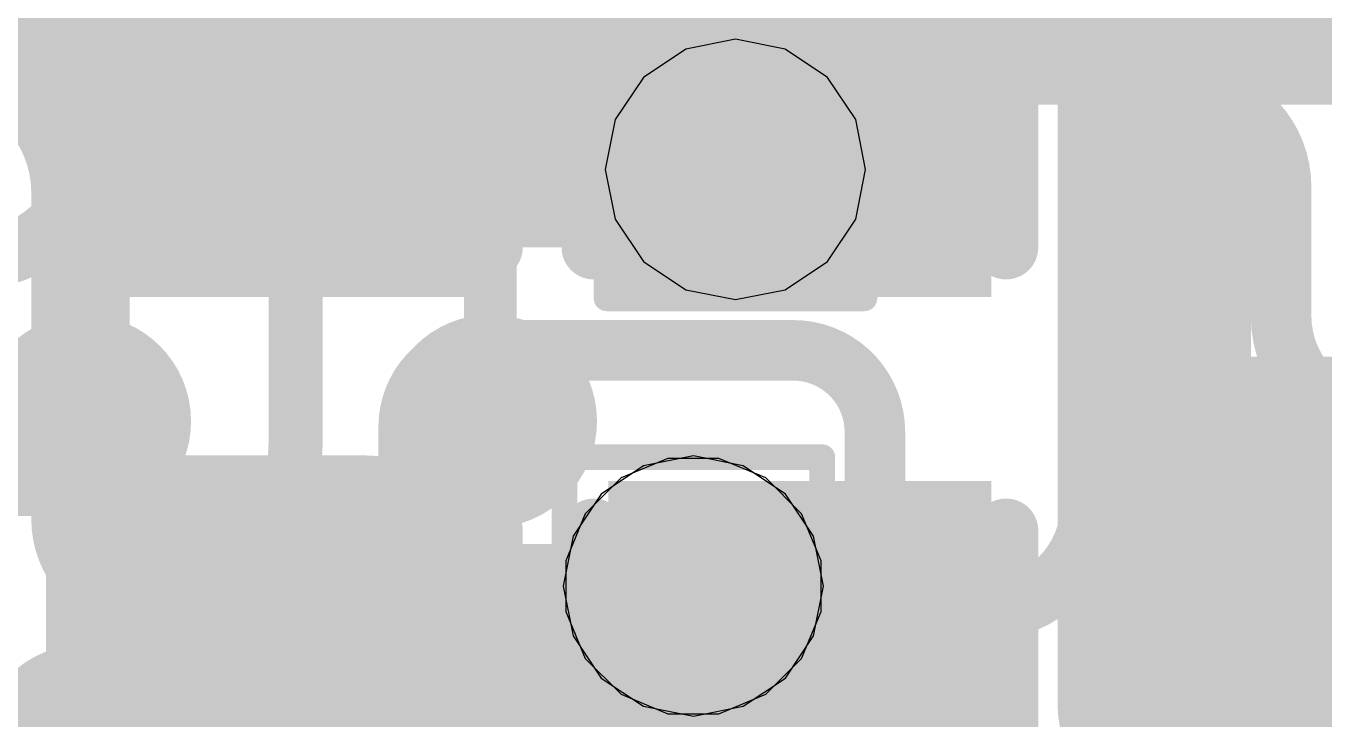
# Model space of a CAD drawing. Header units: inches. Extents: x -6 to 284, y -12 to 154.
# Drawn here: x 71.686 to 74.245, y 14.971 to 16.337 of the extents above; entities that cross this region are included whole.
import ezdxf

# ---------------------------------------------------------------- set-up
doc = ezdxf.new("R2010")
doc.units = ezdxf.units.IN
for name, color, linetype in [('Bottom Layer', 5, 'Continuous'), ('Bottom Overlay', 54, 'Continuous'), ('Bottom Paste', 16, 'Continuous'), ('Bottom Solder', 6, 'Continuous'), ('Drill Drawing', 1, 'Continuous'), ('GND-1', 16, 'Continuous'), ('GND-2', 90, 'Continuous'), ('GND-3', 216, 'Continuous'), ('GND-4', 54, 'Continuous'), ('PWR-1', 156, 'Continuous'), ('PWR-2', 130, 'Continuous'), ('Signal L1', 76, 'Continuous'), ('Signal L2', 6, 'Continuous'), ('Top Layer', 1, 'Continuous'), ('Top Overlay', 2, 'Continuous'), ('Top Paste', 8, 'Continuous'), ('Top Solder', 216, 'Continuous'), ('Via Holes', 16, 'Continuous')]:
    doc.layers.add(name, color=color, linetype=linetype)

# ---------------------------------------------------------------- blocks, each defined once
blk = doc.blocks.new('C___0402_B_103')
at = {"layer": 'Bottom Layer'}
for points in [[(-0.2413, 0.3175), (-0.2413, -0.3175), (-0.6985, -0.3175), (-0.6985, 0.3175)], [(0.6985, 0.3175), (0.6985, -0.3175), (0.2413, -0.3175), (0.2413, 0.3175)]]:
    blk.add_hatch(color=5, dxfattribs=at).paths.add_polyline_path(points)
at = {"layer": 'Bottom Paste'}
for points in [[(-0.2413, 0.3175), (-0.2413, -0.3175), (-0.6985, -0.3175), (-0.6985, 0.3175)], [(0.6985, 0.3175), (0.6985, -0.3175), (0.2413, -0.3175), (0.2413, 0.3175)]]:
    blk.add_hatch(color=16, dxfattribs=at).paths.add_polyline_path(points)
at = {"layer": 'Bottom Solder'}
for points in [[(-0.1813, 0.3775), (-0.1813, -0.3775), (-0.7585, -0.3775), (-0.7585, 0.3775)], [(0.7585, 0.3775), (0.7585, -0.3775), (0.1813, -0.3775), (0.1813, 0.3775)]]:
    blk.add_hatch(color=6, dxfattribs=at).paths.add_polyline_path(points)
at = {"layer": 'Bottom Overlay'}
for points in [[(-0.7874, -0.4064, 0.127, 0.127, 0), (-0.7874, 0.4064, 0.127, 0.127, 0)], [(-0.2794, 0.4064, 0.127, 0.127, 0), (-0.7874, 0.4064, 0.127, 0.127, 0)], [(0.7874, 0.4064, 0.127, 0.127, 0), (0.2794, 0.4064, 0.127, 0.127, 0)], [(0.7874, -0.4064, 0.127, 0.127, 0), (0.7874, 0.4064, 0.127, 0.127, 0)], [(-0.2794, -0.4064, 0.127, 0.127, 0), (-0.7874, -0.4064, 0.127, 0.127, 0)], [(0.7874, -0.4064, 0.127, 0.127, 0), (0.2794, -0.4064, 0.127, 0.127, 0)]]:
    blk.add_lwpolyline(points, format="xyseb", dxfattribs=at)
for points in [[(-0.8191, 0.4064, 0.0635, 0.0635, 1), (-0.7556, 0.4064, 0.0635, 0.0635, 1)], [(-0.8191, 0.4064, 0.0635, 0.0635, 1), (-0.7556, 0.4064, 0.0635, 0.0635, 1)], [(-0.3111, 0.4064, 0.0635, 0.0635, 1), (-0.2477, 0.4064, 0.0635, 0.0635, 1)], [(0.2477, 0.4064, 0.0635, 0.0635, 1), (0.3111, 0.4064, 0.0635, 0.0635, 1)], [(0.7556, 0.4064, 0.0635, 0.0635, 1), (0.8191, 0.4064, 0.0635, 0.0635, 1)], [(0.7556, 0.4064, 0.0635, 0.0635, 1), (0.8191, 0.4064, 0.0635, 0.0635, 1)], [(-0.8191, -0.4064, 0.0635, 0.0635, 1), (-0.7556, -0.4064, 0.0635, 0.0635, 1)], [(-0.8191, -0.4064, 0.0635, 0.0635, 1), (-0.7556, -0.4064, 0.0635, 0.0635, 1)], [(-0.3111, -0.4064, 0.0635, 0.0635, 1), (-0.2477, -0.4064, 0.0635, 0.0635, 1)], [(0.2477, -0.4064, 0.0635, 0.0635, 1), (0.3111, -0.4064, 0.0635, 0.0635, 1)], [(0.7556, -0.4064, 0.0635, 0.0635, 1), (0.8191, -0.4064, 0.0635, 0.0635, 1)], [(0.7556, -0.4064, 0.0635, 0.0635, 1), (0.8191, -0.4064, 0.0635, 0.0635, 1)]]:
    blk.add_lwpolyline(points, format="xyseb", close=True, dxfattribs=at)
blk = doc.blocks.new('C___0402_B_104')
at = {"layer": 'Bottom Layer'}
for points in [[(-0.2413, 0.3175), (-0.2413, -0.3175), (-0.6985, -0.3175), (-0.6985, 0.3175)], [(0.6985, 0.3175), (0.6985, -0.3175), (0.2413, -0.3175), (0.2413, 0.3175)]]:
    blk.add_hatch(color=5, dxfattribs=at).paths.add_polyline_path(points)
at = {"layer": 'Bottom Paste'}
for points in [[(-0.2413, 0.3175), (-0.2413, -0.3175), (-0.6985, -0.3175), (-0.6985, 0.3175)], [(0.6985, 0.3175), (0.6985, -0.3175), (0.2413, -0.3175), (0.2413, 0.3175)]]:
    blk.add_hatch(color=16, dxfattribs=at).paths.add_polyline_path(points)
at = {"layer": 'Bottom Solder'}
for points in [[(-0.1813, 0.3775), (-0.1813, -0.3775), (-0.7585, -0.3775), (-0.7585, 0.3775)], [(0.7585, 0.3775), (0.7585, -0.3775), (0.1813, -0.3775), (0.1813, 0.3775)]]:
    blk.add_hatch(color=6, dxfattribs=at).paths.add_polyline_path(points)
at = {"layer": 'Bottom Overlay'}
for points in [[(-0.7874, 0.4064, 0.127, 0.127, 0), (-0.2794, 0.4064, 0.127, 0.127, 0)], [(-0.7874, 0.4064, 0.127, 0.127, 0), (-0.7874, -0.4064, 0.127, 0.127, 0)], [(0.2794, 0.4064, 0.127, 0.127, 0), (0.7874, 0.4064, 0.127, 0.127, 0)], [(0.7874, 0.4064, 0.127, 0.127, 0), (0.7874, -0.4064, 0.127, 0.127, 0)], [(-0.7874, -0.4064, 0.127, 0.127, 0), (-0.2794, -0.4064, 0.127, 0.127, 0)], [(0.2794, -0.4064, 0.127, 0.127, 0), (0.7874, -0.4064, 0.127, 0.127, 0)]]:
    blk.add_lwpolyline(points, format="xyseb", dxfattribs=at)
for points in [[(-0.8191, 0.4064, 0.0635, 0.0635, 1), (-0.7556, 0.4064, 0.0635, 0.0635, 1)], [(-0.8191, 0.4064, 0.0635, 0.0635, 1), (-0.7556, 0.4064, 0.0635, 0.0635, 1)], [(-0.3111, 0.4064, 0.0635, 0.0635, 1), (-0.2477, 0.4064, 0.0635, 0.0635, 1)], [(0.2477, 0.4064, 0.0635, 0.0635, 1), (0.3111, 0.4064, 0.0635, 0.0635, 1)], [(0.7556, 0.4064, 0.0635, 0.0635, 1), (0.8191, 0.4064, 0.0635, 0.0635, 1)], [(0.7556, 0.4064, 0.0635, 0.0635, 1), (0.8191, 0.4064, 0.0635, 0.0635, 1)], [(-0.8191, -0.4064, 0.0635, 0.0635, 1), (-0.7556, -0.4064, 0.0635, 0.0635, 1)], [(-0.8191, -0.4064, 0.0635, 0.0635, 1), (-0.7556, -0.4064, 0.0635, 0.0635, 1)], [(-0.3111, -0.4064, 0.0635, 0.0635, 1), (-0.2477, -0.4064, 0.0635, 0.0635, 1)], [(0.2477, -0.4064, 0.0635, 0.0635, 1), (0.3111, -0.4064, 0.0635, 0.0635, 1)], [(0.7556, -0.4064, 0.0635, 0.0635, 1), (0.8191, -0.4064, 0.0635, 0.0635, 1)], [(0.7556, -0.4064, 0.0635, 0.0635, 1), (0.8191, -0.4064, 0.0635, 0.0635, 1)]]:
    blk.add_lwpolyline(points, format="xyseb", close=True, dxfattribs=at)
blk = doc.blocks.new('200_WFBGA__10_15__127')
at = {"layer": 'Top Layer'}
h = blk.add_hatch(color=1, dxfattribs=at)
edge = h.paths.add_edge_path()
edge.add_arc((-2, 6.825), 0.16, 0, 360)
h = blk.add_hatch(color=1, dxfattribs=at)
edge = h.paths.add_edge_path()
edge.add_arc((-1.1999, 6.825), 0.16, 0, 360)
h = blk.add_hatch(color=1, dxfattribs=at)
edge = h.paths.add_edge_path()
edge.add_arc((-2, 6.175), 0.16, 0, 360)
h = blk.add_hatch(color=1, dxfattribs=at)
edge = h.paths.add_edge_path()
edge.add_arc((-1.1999, 6.175), 0.16, 0, 360)
at = {"layer": 'Top Paste'}
h = blk.add_hatch(color=8, dxfattribs=at)
edge = h.paths.add_edge_path()
edge.add_arc((-2, 6.825), 0.16, 0, 360)
h = blk.add_hatch(color=8, dxfattribs=at)
edge = h.paths.add_edge_path()
edge.add_arc((-1.1999, 6.825), 0.16, 0, 360)
h = blk.add_hatch(color=8, dxfattribs=at)
edge = h.paths.add_edge_path()
edge.add_arc((-2, 6.175), 0.16, 0, 360)
h = blk.add_hatch(color=8, dxfattribs=at)
edge = h.paths.add_edge_path()
edge.add_arc((-1.1999, 6.175), 0.16, 0, 360)
at = {"layer": 'Top Solder'}
h = blk.add_hatch(color=216, dxfattribs=at)
edge = h.paths.add_edge_path()
edge.add_arc((-2, 6.825), 0.21, 0, 360)
h = blk.add_hatch(color=216, dxfattribs=at)
edge = h.paths.add_edge_path()
edge.add_arc((-1.1999, 6.825), 0.21, 0, 360)
h = blk.add_hatch(color=216, dxfattribs=at)
edge = h.paths.add_edge_path()
edge.add_arc((-2, 6.175), 0.21, 0, 360)
h = blk.add_hatch(color=216, dxfattribs=at)
edge = h.paths.add_edge_path()
edge.add_arc((-1.1999, 6.175), 0.21, 0, 360)
at = {"layer": 'Top Overlay'}
blk.add_lwpolyline([(-5.0762, 7.5762, 0.254, 0.254, 0), (5.0762, 7.5762, 0.254, 0.254, 0)], format="xyseb", dxfattribs=at)
blk = doc.blocks.new('C___0402_B_283')
at = {"layer": 'Bottom Layer'}
for points in [[(-0.2413, 0.3175), (-0.2413, -0.3175), (-0.6985, -0.3175), (-0.6985, 0.3175)], [(0.6985, 0.3175), (0.6985, -0.3175), (0.2413, -0.3175), (0.2413, 0.3175)]]:
    blk.add_hatch(color=5, dxfattribs=at).paths.add_polyline_path(points)
at = {"layer": 'Bottom Paste'}
for points in [[(-0.2413, 0.3175), (-0.2413, -0.3175), (-0.6985, -0.3175), (-0.6985, 0.3175)], [(0.6985, 0.3175), (0.6985, -0.3175), (0.2413, -0.3175), (0.2413, 0.3175)]]:
    blk.add_hatch(color=16, dxfattribs=at).paths.add_polyline_path(points)
at = {"layer": 'Bottom Solder'}
for points in [[(-0.1813, 0.3775), (-0.1813, -0.3775), (-0.7585, -0.3775), (-0.7585, 0.3775)], [(0.7585, 0.3775), (0.7585, -0.3775), (0.1813, -0.3775), (0.1813, 0.3775)]]:
    blk.add_hatch(color=6, dxfattribs=at).paths.add_polyline_path(points)
at = {"layer": 'Bottom Overlay'}
for points in [[(-0.7874, 0.4064, 0.127, 0.127, 0), (-0.7874, -0.4064, 0.127, 0.127, 0)], [(-0.2794, 0.4064, 0.127, 0.127, 0), (-0.7874, 0.4064, 0.127, 0.127, 0)], [(0.7874, 0.4064, 0.127, 0.127, 0), (0.2794, 0.4064, 0.127, 0.127, 0)], [(0.7874, 0.4064, 0.127, 0.127, 0), (0.7874, -0.4064, 0.127, 0.127, 0)], [(-0.2794, -0.4064, 0.127, 0.127, 0), (-0.7874, -0.4064, 0.127, 0.127, 0)], [(0.7874, -0.4064, 0.127, 0.127, 0), (0.2794, -0.4064, 0.127, 0.127, 0)]]:
    blk.add_lwpolyline(points, format="xyseb", dxfattribs=at)
for points in [[(-0.8191, 0.4064, 0.0635, 0.0635, 1), (-0.7556, 0.4064, 0.0635, 0.0635, 1)], [(-0.8191, 0.4064, 0.0635, 0.0635, 1), (-0.7556, 0.4064, 0.0635, 0.0635, 1)], [(-0.3111, 0.4064, 0.0635, 0.0635, 1), (-0.2477, 0.4064, 0.0635, 0.0635, 1)], [(0.2477, 0.4064, 0.0635, 0.0635, 1), (0.3111, 0.4064, 0.0635, 0.0635, 1)], [(0.7556, 0.4064, 0.0635, 0.0635, 1), (0.8191, 0.4064, 0.0635, 0.0635, 1)], [(0.7556, 0.4064, 0.0635, 0.0635, 1), (0.8191, 0.4064, 0.0635, 0.0635, 1)], [(-0.8191, -0.4064, 0.0635, 0.0635, 1), (-0.7556, -0.4064, 0.0635, 0.0635, 1)], [(-0.8191, -0.4064, 0.0635, 0.0635, 1), (-0.7556, -0.4064, 0.0635, 0.0635, 1)], [(-0.3111, -0.4064, 0.0635, 0.0635, 1), (-0.2477, -0.4064, 0.0635, 0.0635, 1)], [(0.2477, -0.4064, 0.0635, 0.0635, 1), (0.3111, -0.4064, 0.0635, 0.0635, 1)], [(0.7556, -0.4064, 0.0635, 0.0635, 1), (0.8191, -0.4064, 0.0635, 0.0635, 1)], [(0.7556, -0.4064, 0.0635, 0.0635, 1), (0.8191, -0.4064, 0.0635, 0.0635, 1)]]:
    blk.add_lwpolyline(points, format="xyseb", close=True, dxfattribs=at)

msp = doc.modelspace()

# ---------------------------------------------------------------- hatches: boundary and pattern name
at = {"layer": 'Bottom Layer'}
h = msp.add_hatch(color=5, dxfattribs=at)
edge = h.paths.add_edge_path()
edge.add_arc((73.0848, 16.0545), 0.15, 0, 360)
h = msp.add_hatch(color=5, dxfattribs=at)
edge = h.paths.add_edge_path()
edge.add_arc((73.0018, 15.2332), 0.15, 0, 360)
at = {"layer": 'GND-1'}
h = msp.add_hatch(color=16, dxfattribs=at)
edge = h.paths.add_edge_path()
edge.add_arc((73.0848, 16.0545), 0.15, 0, 360)
h = msp.add_hatch(color=16, dxfattribs=at)
edge = h.paths.add_edge_path()
edge.add_arc((73.0018, 15.2332), 0.15, 0, 360)
at = {"layer": 'GND-2'}
h = msp.add_hatch(color=90, dxfattribs=at)
edge = h.paths.add_edge_path()
edge.add_arc((73.0848, 16.0545), 0.15, 0, 360)
h = msp.add_hatch(color=90, dxfattribs=at)
edge = h.paths.add_edge_path()
edge.add_arc((73.0018, 15.2332), 0.15, 0, 360)
at = {"layer": 'GND-3'}
h = msp.add_hatch(color=216, dxfattribs=at)
edge = h.paths.add_edge_path()
edge.add_arc((73.0848, 16.0545), 0.15, 0, 360)
h = msp.add_hatch(color=216, dxfattribs=at)
edge = h.paths.add_edge_path()
edge.add_arc((73.0018, 15.2332), 0.15, 0, 360)
at = {"layer": 'GND-4'}
h = msp.add_hatch(color=54, dxfattribs=at)
edge = h.paths.add_edge_path()
edge.add_arc((73.0848, 16.0545), 0.15, 0, 360)
h = msp.add_hatch(color=54, dxfattribs=at)
edge = h.paths.add_edge_path()
edge.add_arc((73.0018, 15.2332), 0.15, 0, 360)
at = {"layer": 'PWR-1'}
h = msp.add_hatch(color=156, dxfattribs=at)
edge = h.paths.add_edge_path()
edge.add_arc((73.0848, 16.0545), 0.15, 0, 360)
h = msp.add_hatch(color=156, dxfattribs=at)
edge = h.paths.add_edge_path()
edge.add_arc((73.0018, 15.2332), 0.15, 0, 360)
at = {"layer": 'PWR-2'}
h = msp.add_hatch(color=130, dxfattribs=at)
edge = h.paths.add_edge_path()
edge.add_arc((73.0848, 16.0545), 0.15, 0, 360)
h = msp.add_hatch(color=130, dxfattribs=at)
edge = h.paths.add_edge_path()
edge.add_arc((73.0018, 15.2332), 0.15, 0, 360)
at = {"layer": 'Signal L1'}
h = msp.add_hatch(color=76, dxfattribs=at)
edge = h.paths.add_edge_path()
edge.add_arc((73.0848, 16.0545), 0.15, 0, 360)
h = msp.add_hatch(color=76, dxfattribs=at)
edge = h.paths.add_edge_path()
edge.add_arc((73.0018, 15.2332), 0.15, 0, 360)
at = {"layer": 'Signal L2'}
h = msp.add_hatch(color=6, dxfattribs=at)
edge = h.paths.add_edge_path()
edge.add_arc((73.0848, 16.0545), 0.15, 0, 360)
h = msp.add_hatch(color=6, dxfattribs=at)
edge = h.paths.add_edge_path()
edge.add_arc((73.0018, 15.2332), 0.15, 0, 360)
at = {"layer": 'Top Layer'}
h = msp.add_hatch(color=1, dxfattribs=at)
edge = h.paths.add_edge_path()
edge.add_arc((73.0848, 16.0545), 0.15, 0, 360)
h = msp.add_hatch(color=1, dxfattribs=at)
edge = h.paths.add_edge_path()
edge.add_arc((73.0018, 15.2332), 0.15, 0, 360)
at = {"layer": 'Via Holes'}
h = msp.add_hatch(color=7, dxfattribs=at)
edge = h.paths.add_edge_path()
edge.add_arc((73.0848, 16.0545), 0.075, 0, 360)
h = msp.add_hatch(color=7, dxfattribs=at)
edge = h.paths.add_edge_path()
edge.add_arc((73.0018, 15.2332), 0.075, 0, 360)

# ---------------------------------------------------------------- linework, layer by layer
at = {"layer": 'Bottom Layer'}
for points in [[(72.1958, 16.0916, 0.381, 0.381, 0), (73.0848, 16.0916, 0.381, 0.381, 0)], [(73.0848, 16.0545, 0.381, 0.381, 0), (73.0848, 16.0916, 0.381, 0.381, 0)], [(72.9575, 15.1889, 0.254, 0.254, 0), (73.0018, 15.2332, 0.254, 0.254, 0)], [(72.0688, 15.1889, 0.254, 0.254, 0), (72.9575, 15.1889, 0.254, 0.254, 0)]]:
    msp.add_lwpolyline(points, format="xyseb", dxfattribs=at)
for points in [[(72.1006, 16.0916, 0.1905, 0.1905, 1), (72.2911, 16.0916, 0.1905, 0.1905, 1)], [(72.9896, 16.0916, 0.1905, 0.1905, 1), (73.1801, 16.0916, 0.1905, 0.1905, 1)], [(72.9896, 16.0916, 0.1905, 0.1905, 1), (73.1801, 16.0916, 0.1905, 0.1905, 1)], [(72.9896, 16.0545, 0.1905, 0.1905, 1), (73.1801, 16.0545, 0.1905, 0.1905, 1)], [(72.9383, 15.2332, 0.127, 0.127, 1), (73.0653, 15.2332, 0.127, 0.127, 1)], [(72.0053, 15.1889, 0.127, 0.127, 1), (72.1323, 15.1889, 0.127, 0.127, 1)], [(72.894, 15.1889, 0.127, 0.127, 1), (73.021, 15.1889, 0.127, 0.127, 1)], [(72.894, 15.1889, 0.127, 0.127, 1), (73.021, 15.1889, 0.127, 0.127, 1)]]:
    msp.add_lwpolyline(points, format="xyseb", close=True, dxfattribs=at)
at = {"layer": 'Drill Drawing'}
for points in [[(72.8308, 16.3085, 0.0508, 0.0508, 0), (73.3388, 16.3085, 0.0508, 0.0508, 0)], [(72.8308, 15.8005, 0.0508, 0.0508, 0), (72.8308, 16.3085, 0.0508, 0.0508, 0)], [(73.3388, 15.8005, 0.0508, 0.0508, 0), (73.3388, 16.3085, 0.0508, 0.0508, 0)], [(72.8308, 15.8005, 0.0508, 0.0508, 0), (73.3388, 15.8005, 0.0508, 0.0508, 0)], [(72.7478, 15.4872, 0.0508, 0.0508, 0), (73.2558, 15.4872, 0.0508, 0.0508, 0)], [(72.7478, 14.9792, 0.0508, 0.0508, 0), (72.7478, 15.4872, 0.0508, 0.0508, 0)], [(73.2558, 14.9792, 0.0508, 0.0508, 0), (73.2558, 15.4872, 0.0508, 0.0508, 0)], [(72.7478, 14.9792, 0.0508, 0.0508, 0), (73.2558, 14.9792, 0.0508, 0.0508, 0)]]:
    msp.add_lwpolyline(points, format="xyseb", dxfattribs=at)
for points in [[(72.8181, 16.3085, 0.0254, 0.0254, 1), (72.8435, 16.3085, 0.0254, 0.0254, 1)], [(72.8181, 16.3085, 0.0254, 0.0254, 1), (72.8435, 16.3085, 0.0254, 0.0254, 1)], [(73.3261, 16.3085, 0.0254, 0.0254, 1), (73.3515, 16.3085, 0.0254, 0.0254, 1)], [(73.3261, 16.3085, 0.0254, 0.0254, 1), (73.3515, 16.3085, 0.0254, 0.0254, 1)], [(72.8181, 15.8005, 0.0254, 0.0254, 1), (72.8435, 15.8005, 0.0254, 0.0254, 1)], [(72.8181, 15.8005, 0.0254, 0.0254, 1), (72.8435, 15.8005, 0.0254, 0.0254, 1)], [(73.3261, 15.8005, 0.0254, 0.0254, 1), (73.3515, 15.8005, 0.0254, 0.0254, 1)], [(73.3261, 15.8005, 0.0254, 0.0254, 1), (73.3515, 15.8005, 0.0254, 0.0254, 1)], [(72.7351, 15.4872, 0.0254, 0.0254, 1), (72.7605, 15.4872, 0.0254, 0.0254, 1)], [(72.7351, 15.4872, 0.0254, 0.0254, 1), (72.7605, 15.4872, 0.0254, 0.0254, 1)], [(73.2431, 15.4872, 0.0254, 0.0254, 1), (73.2685, 15.4872, 0.0254, 0.0254, 1)], [(73.2431, 15.4872, 0.0254, 0.0254, 1), (73.2685, 15.4872, 0.0254, 0.0254, 1)], [(72.7351, 14.9792, 0.0254, 0.0254, 1), (72.7605, 14.9792, 0.0254, 0.0254, 1)], [(72.7351, 14.9792, 0.0254, 0.0254, 1), (72.7605, 14.9792, 0.0254, 0.0254, 1)], [(73.2431, 14.9792, 0.0254, 0.0254, 1), (73.2685, 14.9792, 0.0254, 0.0254, 1)], [(73.2431, 14.9792, 0.0254, 0.0254, 1), (73.2685, 14.9792, 0.0254, 0.0254, 1)]]:
    msp.add_lwpolyline(points, format="xyseb", close=True, dxfattribs=at)
at = {"layer": 'GND-1'}
for p, q in [((72.9518, 15.4848), (72.8593, 15.4465)), ((73.0519, 15.4848), (72.9518, 15.4848)), ((73.1444, 15.4465), (73.0519, 15.4848)), ((72.8593, 15.4465), (72.7885, 15.3757)), ((73.2151, 15.3757), (73.1444, 15.4465)), ((72.7885, 15.3757), (72.7502, 15.2833)), ((73.2534, 15.2833), (73.2151, 15.3757)), ((72.7502, 15.2833), (72.7502, 15.1832)), ((73.2534, 15.1832), (73.2534, 15.2833)), ((72.7502, 15.1832), (72.7885, 15.0907)), ((73.2151, 15.0907), (73.2534, 15.1832)), ((72.7885, 15.0907), (72.8593, 15.0199)), ((73.1444, 15.0199), (73.2151, 15.0907)), ((72.8593, 15.0199), (72.9518, 14.9816)), ((73.0519, 14.9816), (73.1444, 15.0199)), ((72.9518, 14.9816), (73.0519, 14.9816))]:
    msp.add_line(p, q, dxfattribs=at)
at = {"layer": 'GND-2'}
for p, q in [((72.9518, 15.4848), (72.8593, 15.4465)), ((73.0519, 15.4848), (72.9518, 15.4848)), ((73.1444, 15.4465), (73.0519, 15.4848)), ((72.8593, 15.4465), (72.7885, 15.3757)), ((73.2151, 15.3757), (73.1444, 15.4465)), ((72.7885, 15.3757), (72.7502, 15.2833)), ((73.2534, 15.2833), (73.2151, 15.3757)), ((72.7502, 15.2833), (72.7502, 15.1832)), ((73.2534, 15.1832), (73.2534, 15.2833)), ((72.7502, 15.1832), (72.7885, 15.0907)), ((73.2151, 15.0907), (73.2534, 15.1832)), ((72.7885, 15.0907), (72.8593, 15.0199)), ((73.1444, 15.0199), (73.2151, 15.0907)), ((72.8593, 15.0199), (72.9518, 14.9816)), ((73.0519, 14.9816), (73.1444, 15.0199)), ((72.9518, 14.9816), (73.0519, 14.9816))]:
    msp.add_line(p, q, dxfattribs=at)
at = {"layer": 'GND-3'}
for p, q in [((72.9518, 15.4848), (72.8593, 15.4465)), ((73.0519, 15.4848), (72.9518, 15.4848)), ((73.1444, 15.4465), (73.0519, 15.4848)), ((72.8593, 15.4465), (72.7885, 15.3757)), ((73.2151, 15.3757), (73.1444, 15.4465)), ((72.7885, 15.3757), (72.7502, 15.2833)), ((73.2534, 15.2833), (73.2151, 15.3757)), ((72.7502, 15.2833), (72.7502, 15.1832)), ((73.2534, 15.1832), (73.2534, 15.2833)), ((72.7502, 15.1832), (72.7885, 15.0907)), ((73.2151, 15.0907), (73.2534, 15.1832)), ((72.7885, 15.0907), (72.8593, 15.0199)), ((73.1444, 15.0199), (73.2151, 15.0907)), ((72.8593, 15.0199), (72.9518, 14.9816)), ((73.0519, 14.9816), (73.1444, 15.0199)), ((72.9518, 14.9816), (73.0519, 14.9816))]:
    msp.add_line(p, q, dxfattribs=at)
at = {"layer": 'GND-4'}
for p, q in [((72.9518, 15.4848), (72.8593, 15.4465)), ((73.0519, 15.4848), (72.9518, 15.4848)), ((73.1444, 15.4465), (73.0519, 15.4848)), ((72.8593, 15.4465), (72.7885, 15.3757)), ((73.2151, 15.3757), (73.1444, 15.4465)), ((72.7885, 15.3757), (72.7502, 15.2833)), ((73.2534, 15.2833), (73.2151, 15.3757)), ((72.7502, 15.2833), (72.7502, 15.1832)), ((73.2534, 15.1832), (73.2534, 15.2833)), ((72.7502, 15.1832), (72.7885, 15.0907)), ((73.2151, 15.0907), (73.2534, 15.1832)), ((72.7885, 15.0907), (72.8593, 15.0199)), ((73.1444, 15.0199), (73.2151, 15.0907)), ((72.8593, 15.0199), (72.9518, 14.9816)), ((73.0519, 14.9816), (73.1444, 15.0199)), ((72.9518, 14.9816), (73.0519, 14.9816))]:
    msp.add_line(p, q, dxfattribs=at)
at = {"layer": 'PWR-1'}
for p, q in [((73.0848, 16.311), (72.9867, 16.2915)), ((73.183, 16.2915), (73.0848, 16.311)), ((72.9867, 16.2915), (72.9034, 16.2359)), ((73.2662, 16.2359), (73.183, 16.2915)), ((72.9034, 16.2359), (72.8478, 16.1527)), ((73.3218, 16.1527), (73.2662, 16.2359)), ((72.8478, 16.1527), (72.8283, 16.0545)), ((73.3414, 16.0545), (73.3218, 16.1527)), ((72.8283, 16.0545), (72.8478, 15.9563)), ((73.3218, 15.9563), (73.3414, 16.0545)), ((72.8478, 15.9563), (72.9034, 15.8731)), ((73.2662, 15.8731), (73.3218, 15.9563)), ((72.9034, 15.8731), (72.9867, 15.8175)), ((73.183, 15.8175), (73.2662, 15.8731)), ((72.9867, 15.8175), (73.0848, 15.798)), ((73.0848, 15.798), (73.183, 15.8175)), ((73.0018, 15.4897), (72.9037, 15.4702)), ((73.1, 15.4702), (73.0018, 15.4897)), ((72.9037, 15.4702), (72.8204, 15.4146)), ((73.1832, 15.4146), (73.1, 15.4702)), ((72.8204, 15.4146), (72.7648, 15.3314)), ((73.2388, 15.3314), (73.1832, 15.4146)), ((72.7648, 15.3314), (72.7453, 15.2332)), ((73.2584, 15.2332), (73.2388, 15.3314)), ((72.7453, 15.2332), (72.7648, 15.135)), ((73.2388, 15.135), (73.2584, 15.2332)), ((72.7648, 15.135), (72.8204, 15.0518)), ((73.1832, 15.0518), (73.2388, 15.135)), ((72.8204, 15.0518), (72.9037, 14.9962)), ((73.1, 14.9962), (73.1832, 15.0518)), ((72.9037, 14.9962), (73.0018, 14.9767)), ((73.0018, 14.9767), (73.1, 14.9962))]:
    msp.add_line(p, q, dxfattribs=at)
at = {"layer": 'PWR-2'}
for p, q in [((73.0848, 16.311), (72.9867, 16.2915)), ((73.183, 16.2915), (73.0848, 16.311)), ((72.9867, 16.2915), (72.9034, 16.2359)), ((73.2662, 16.2359), (73.183, 16.2915)), ((72.9034, 16.2359), (72.8478, 16.1527)), ((73.3218, 16.1527), (73.2662, 16.2359)), ((72.8478, 16.1527), (72.8283, 16.0545)), ((73.3414, 16.0545), (73.3218, 16.1527)), ((72.8283, 16.0545), (72.8478, 15.9563)), ((73.3218, 15.9563), (73.3414, 16.0545)), ((72.8478, 15.9563), (72.9034, 15.8731)), ((73.2662, 15.8731), (73.3218, 15.9563)), ((72.9034, 15.8731), (72.9867, 15.8175)), ((73.183, 15.8175), (73.2662, 15.8731)), ((72.9867, 15.8175), (73.0848, 15.798)), ((73.0848, 15.798), (73.183, 15.8175))]:
    msp.add_line(p, q, dxfattribs=at)
msp.add_lwpolyline([(73.9103, 14.9962, 0.381, 0.381, 0), (73.9103, 18.3607, 0.381, 0.381, 0)], format="xyseb", dxfattribs=at)
msp.add_lwpolyline([(73.8151, 14.9962, 0.1905, 0.1905, 1), (74.0056, 14.9962, 0.1905, 0.1905, 1)], format="xyseb", close=True, dxfattribs=at)
at = {"layer": 'Signal L1'}
for points in [[(71.8164, 16.1164, 0.1194, 0.1194, 0), (71.8164, 16.5156, 0.1194, 0.1194, 0)], [(71.8164, 16.1164, 0.1194, 0.1194, -0.414214), (71.5757, 15.8757, 0.1194, 0.1194, 0)], [(71.2818, 15.4312, 0.1194, 0.1194, 0), (72.3517, 15.4312, 0.1194, 0.1194, 0)], [(72.3517, 15.4312, 0.1194, 0.1194, -0.414214), (72.6403, 15.1425, 0.1194, 0.1194, 0)], [(72.6403, 14.7669, 0.1194, 0.1194, 0), (72.6403, 15.1425, 0.1194, 0.1194, 0)]]:
    msp.add_lwpolyline(points, format="xyseb", dxfattribs=at)
for points in [[(71.7866, 16.1164, 0.0597, 0.0597, 1), (71.8463, 16.1164, 0.0597, 0.0597, 1)], [(71.7866, 16.1164, 0.0597, 0.0597, 1), (71.8463, 16.1164, 0.0597, 0.0597, 1)], [(72.3218, 15.4312, 0.0597, 0.0597, 1), (72.3815, 15.4312, 0.0597, 0.0597, 1)], [(72.3218, 15.4312, 0.0597, 0.0597, 1), (72.3815, 15.4312, 0.0597, 0.0597, 1)], [(72.6105, 15.1425, 0.0597, 0.0597, 1), (72.6702, 15.1425, 0.0597, 0.0597, 1)], [(72.6105, 15.1425, 0.0597, 0.0597, 1), (72.6702, 15.1425, 0.0597, 0.0597, 1)]]:
    msp.add_lwpolyline(points, format="xyseb", close=True, dxfattribs=at)
at = {"layer": 'Signal L2'}
for points in [[(72.1612, 16.2399, 0.1194, 0.1194, 0), (72.1612, 16.431, 0.1194, 0.1194, 0)], [(72.4838, 16.2399, 0.1194, 0.1194, 0), (72.4838, 16.431, 0.1194, 0.1194, 0)], [(71.513, 16.2529, 0.1194, 0.1194, -0.354686), (71.7513, 16.0595, 0.1194, 0.1194, 0)], [(72.4838, 16.2399, 0.1194, 0.1194, -1), (72.1612, 16.2399, 0.1194, 0.1194, 0)], [(73.7863, 16.0196, 0.1194, 0.1194, -1.007405), (74.1602, 16.0182, 0.1194, 0.1194, 0)], [(71.7513, 16.0595, 0.1194, 0.1194, -0.051903), (71.7566, 16.0094, 0.1194, 0.1194, 0)], [(71.7566, 15.3648, 0.1194, 0.1194, 0), (71.7566, 16.0094, 0.1194, 0.1194, 0)], [(73.7863, 16.0196, 0.1194, 0.1194, 0), (73.7863, 16.0185, 0.1194, 0.1194, 0)], [(73.7863, 15.3981, 0.1194, 0.1194, 0), (73.7863, 16.0185, 0.1194, 0.1194, 0)], [(74.1602, 16.0147, 0.1194, 0.1194, 0), (74.1602, 16.0182, 0.1194, 0.1194, 0)], [(74.1602, 15.7657, 0.1194, 0.1194, 0), (74.1602, 16.0147, 0.1194, 0.1194, 0)], [(74.3676, 15.5582, 0.1194, 0.1194, -0.414128), (74.1602, 15.7657, 0.1194, 0.1194, 0)], [(72.4408, 15.5473, 0.1194, 0.1194, -0.414214), (72.5913, 15.6979, 0.1194, 0.1194, 0)], [(72.5913, 15.6979, 0.1194, 0.1194, 0), (73.1988, 15.6979, 0.1194, 0.1194, 0)], [(73.1988, 15.6979, 0.1194, 0.1194, -0.414214), (73.3596, 15.5371, 0.1194, 0.1194, 0)], [(72.4408, 15.3518, 0.1194, 0.1194, 0), (72.4408, 15.5473, 0.1194, 0.1194, 0)], [(73.3596, 15.3981, 0.1194, 0.1194, 0), (73.3596, 15.5371, 0.1194, 0.1194, 0)], [(73.7863, 15.3981, 0.1194, 0.1194, -1), (73.3596, 15.3981, 0.1194, 0.1194, 0)], [(71.9213, 15.2001, 0.1194, 0.1194, -0.414214), (71.7566, 15.3648, 0.1194, 0.1194, 0)], [(72.4408, 15.3518, 0.1194, 0.1194, -0.414214), (72.2891, 15.2001, 0.1194, 0.1194, 0)], [(71.9213, 15.2001, 0.1194, 0.1194, 0), (72.2891, 15.2001, 0.1194, 0.1194, 0)]]:
    msp.add_lwpolyline(points, format="xyseb", dxfattribs=at)
for points in [[(72.1314, 16.2399, 0.0597, 0.0597, 1), (72.191, 16.2399, 0.0597, 0.0597, 1)], [(72.1314, 16.2399, 0.0597, 0.0597, 1), (72.191, 16.2399, 0.0597, 0.0597, 1)], [(72.4539, 16.2399, 0.0597, 0.0597, 1), (72.5136, 16.2399, 0.0597, 0.0597, 1)], [(72.4539, 16.2399, 0.0597, 0.0597, 1), (72.5136, 16.2399, 0.0597, 0.0597, 1)], [(71.7215, 16.0595, 0.0597, 0.0597, 1), (71.7812, 16.0595, 0.0597, 0.0597, 1)], [(71.7215, 16.0595, 0.0597, 0.0597, 1), (71.7812, 16.0595, 0.0597, 0.0597, 1)], [(71.7267, 16.0094, 0.0597, 0.0597, 1), (71.7864, 16.0094, 0.0597, 0.0597, 1)], [(71.7267, 16.0094, 0.0597, 0.0597, 1), (71.7864, 16.0094, 0.0597, 0.0597, 1)], [(73.7565, 16.0196, 0.0597, 0.0597, 1), (73.8162, 16.0196, 0.0597, 0.0597, 1)], [(73.7565, 16.0196, 0.0597, 0.0597, 1), (73.8162, 16.0196, 0.0597, 0.0597, 1)], [(73.7565, 16.0185, 0.0597, 0.0597, 1), (73.8162, 16.0185, 0.0597, 0.0597, 1)], [(73.7565, 16.0185, 0.0597, 0.0597, 1), (73.8162, 16.0185, 0.0597, 0.0597, 1)], [(74.1304, 16.0182, 0.0597, 0.0597, 1), (74.1901, 16.0182, 0.0597, 0.0597, 1)], [(74.1304, 16.0182, 0.0597, 0.0597, 1), (74.1901, 16.0182, 0.0597, 0.0597, 1)], [(74.1303, 16.0147, 0.0597, 0.0597, 1), (74.19, 16.0147, 0.0597, 0.0597, 1)], [(74.1303, 16.0147, 0.0597, 0.0597, 1), (74.19, 16.0147, 0.0597, 0.0597, 1)], [(74.1303, 15.7657, 0.0597, 0.0597, 1), (74.19, 15.7657, 0.0597, 0.0597, 1)], [(74.1303, 15.7657, 0.0597, 0.0597, 1), (74.19, 15.7657, 0.0597, 0.0597, 1)], [(72.5615, 15.6979, 0.0597, 0.0597, 1), (72.6212, 15.6979, 0.0597, 0.0597, 1)], [(72.5615, 15.6979, 0.0597, 0.0597, 1), (72.6212, 15.6979, 0.0597, 0.0597, 1)], [(73.1689, 15.6979, 0.0597, 0.0597, 1), (73.2286, 15.6979, 0.0597, 0.0597, 1)], [(73.1689, 15.6979, 0.0597, 0.0597, 1), (73.2286, 15.6979, 0.0597, 0.0597, 1)], [(72.4109, 15.5473, 0.0597, 0.0597, 1), (72.4706, 15.5473, 0.0597, 0.0597, 1)], [(72.4109, 15.5473, 0.0597, 0.0597, 1), (72.4706, 15.5473, 0.0597, 0.0597, 1)], [(73.3298, 15.5371, 0.0597, 0.0597, 1), (73.3895, 15.5371, 0.0597, 0.0597, 1)], [(73.3298, 15.5371, 0.0597, 0.0597, 1), (73.3895, 15.5371, 0.0597, 0.0597, 1)], [(73.3298, 15.3981, 0.0597, 0.0597, 1), (73.3895, 15.3981, 0.0597, 0.0597, 1)], [(73.3298, 15.3981, 0.0597, 0.0597, 1), (73.3895, 15.3981, 0.0597, 0.0597, 1)], [(73.7565, 15.3981, 0.0597, 0.0597, 1), (73.8162, 15.3981, 0.0597, 0.0597, 1)], [(73.7565, 15.3981, 0.0597, 0.0597, 1), (73.8162, 15.3981, 0.0597, 0.0597, 1)], [(71.7267, 15.3648, 0.0597, 0.0597, 1), (71.7864, 15.3648, 0.0597, 0.0597, 1)], [(71.7267, 15.3648, 0.0597, 0.0597, 1), (71.7864, 15.3648, 0.0597, 0.0597, 1)], [(72.4109, 15.3518, 0.0597, 0.0597, 1), (72.4706, 15.3518, 0.0597, 0.0597, 1)], [(72.4109, 15.3518, 0.0597, 0.0597, 1), (72.4706, 15.3518, 0.0597, 0.0597, 1)], [(71.8914, 15.2001, 0.0597, 0.0597, 1), (71.9511, 15.2001, 0.0597, 0.0597, 1)], [(71.8914, 15.2001, 0.0597, 0.0597, 1), (71.9511, 15.2001, 0.0597, 0.0597, 1)], [(72.2592, 15.2001, 0.0597, 0.0597, 1), (72.3189, 15.2001, 0.0597, 0.0597, 1)], [(72.2592, 15.2001, 0.0597, 0.0597, 1), (72.3189, 15.2001, 0.0597, 0.0597, 1)]]:
    msp.add_lwpolyline(points, format="xyseb", close=True, dxfattribs=at)
at = {"layer": 'Top Layer'}
for points in [[(71.8018, 15.5582, 0.1778, 0.1778, 0), (71.8018, 16.7923, 0.1778, 0.1778, 0)], [(72.6018, 15.5582, 0.1041, 0.1041, 0), (72.6018, 16.5684, 0.1041, 0.1041, 0)], [(72.218, 15.5159, 0.1067, 0.1067, 0), (72.218, 16.4868, 0.1067, 0.1067, 0)], [(72.218, 15.5159, 0.1067, 0.1067, -0.198552), (72.083, 15.1894, 0.1067, 0.1067, 0)], [(72.6018, 14.9082, 0.2032, 0.2032, 0), (73.0018, 15.2332, 0.2032, 0.2032, 0)], [(71.8018, 14.9082, 0.1067, 0.1067, 0), (72.0825, 15.1889, 0.1067, 0.1067, 0)], [(72.083, 15.1894, 0.1067, 0.1067, -0.000347), (72.0825, 15.1889, 0.1067, 0.1067, 0)]]:
    msp.add_lwpolyline(points, format="xyseb", dxfattribs=at)
for points in [[(71.7574, 15.5582, 0.0889, 0.0889, 1), (71.8463, 15.5582, 0.0889, 0.0889, 1)], [(72.5758, 15.5582, 0.0521, 0.0521, 1), (72.6279, 15.5582, 0.0521, 0.0521, 1)], [(72.1913, 15.5159, 0.0533, 0.0533, 1), (72.2447, 15.5159, 0.0533, 0.0533, 1)], [(72.1913, 15.5159, 0.0533, 0.0533, 1), (72.2447, 15.5159, 0.0533, 0.0533, 1)], [(72.951, 15.2332, 0.1016, 0.1016, 1), (73.0526, 15.2332, 0.1016, 0.1016, 1)], [(72.0559, 15.1889, 0.0533, 0.0533, 1), (72.1092, 15.1889, 0.0533, 0.0533, 1)], [(72.0559, 15.1889, 0.0533, 0.0533, 1), (72.1092, 15.1889, 0.0533, 0.0533, 1)], [(72.0563, 15.1894, 0.0533, 0.0533, 1), (72.1097, 15.1894, 0.0533, 0.0533, 1)], [(72.0563, 15.1894, 0.0533, 0.0533, 1), (72.1097, 15.1894, 0.0533, 0.0533, 1)], [(72.551, 14.9082, 0.1016, 0.1016, 1), (72.6526, 14.9082, 0.1016, 0.1016, 1)]]:
    msp.add_lwpolyline(points, format="xyseb", close=True, dxfattribs=at)

# ---------------------------------------------------------------- block references
for name, p, rotation in [('C___0402_B_103', (72.1958, 15.6217), 270), ('C___0402_B_104', (73.2118, 15.6217), 90), ('C___0402_B_283', (74.8628, 15.2153), 180)]:
    msp.add_blockref(name, p, dxfattribs=dict(rotation=rotation))
msp.add_blockref('200_WFBGA__10_15__127', (73.8018, 8.7332))

doc.saveas('drawing.dxf')
